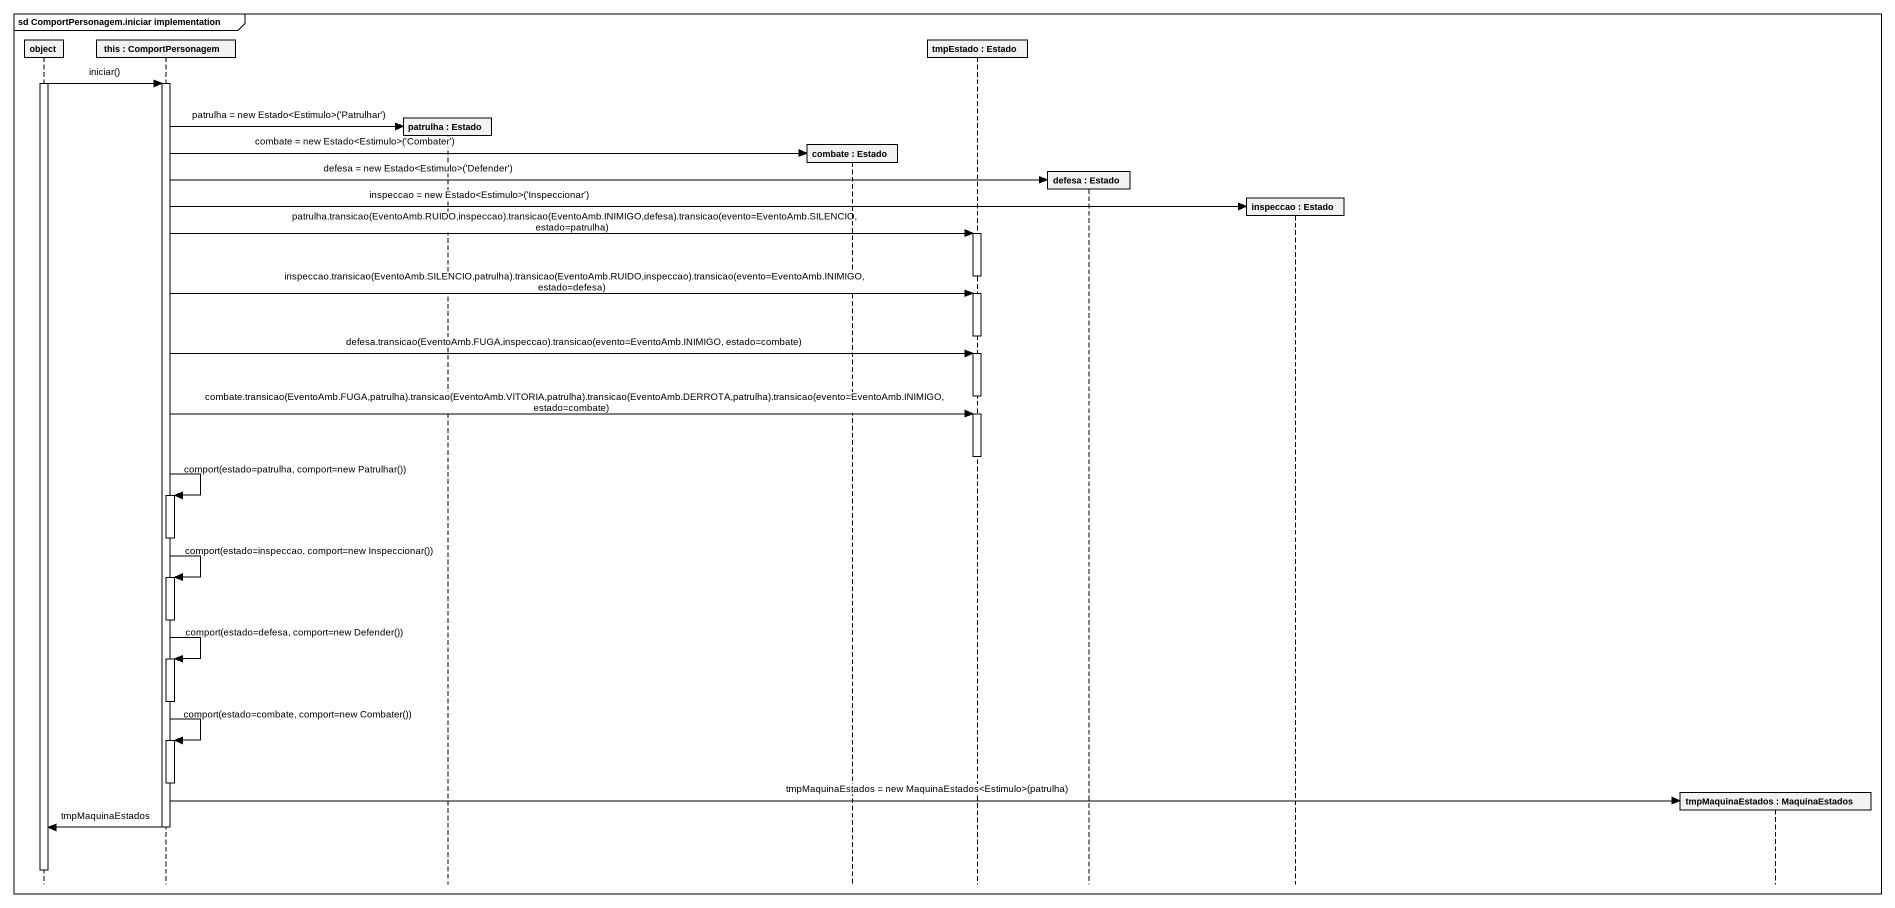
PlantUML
@startuml
mainframe sd ComportPersonagem.iniciar implementation
hide footbox
participant "object" as object_
participant "this : ComportPersonagem" as this
participant "patrulha : Estado" as patrulha
participant "combate : Estado" as combate
participant "tmpEstado : Estado" as tmpEstado
participant "defesa : Estado" as defesa
participant "inspeccao : Estado" as inspeccao
participant "tmpMaquinaEstados : MaquinaEstados" as tmpMaquinaEstados

activate object_
object_ -> this : iniciar()
activate this
this -> patrulha : patrulha = new Estado<Estimulo>('Patrulhar')
this -> combate : combate = new Estado<Estimulo>('Combater')
this -> defesa : defesa = new Estado<Estimulo>('Defender')
this -> inspeccao : inspeccao = new Estado<Estimulo>('Inspeccionar')
this -> tmpEstado : patrulha.transicao(EventoAmb.RUIDO,inspeccao).transicao(EventoAmb.INIMIGO,defesa).transicao(evento=EventoAmb.SILENCIO, estado=patrulha)
activate tmpEstado
deactivate tmpEstado
this -> tmpEstado : inspeccao.transicao(EventoAmb.SILENCIO,patrulha).transicao(EventoAmb.RUIDO,inspeccao).transicao(evento=EventoAmb.INIMIGO, estado=defesa)
activate tmpEstado
deactivate tmpEstado
this -> tmpEstado : defesa.transicao(EventoAmb.FUGA,inspeccao).transicao(evento=EventoAmb.INIMIGO, estado=combate)
activate tmpEstado
deactivate tmpEstado
this -> tmpEstado : combate.transicao(EventoAmb.FUGA,patrulha).transicao(EventoAmb.VITORIA,patrulha).transicao(EventoAmb.DERROTA,patrulha).transicao(evento=EventoAmb.INIMIGO, estado=combate)
activate tmpEstado
deactivate tmpEstado
this -> this : comport(estado=patrulha, comport=new Patrulhar())
activate this
deactivate this
this -> this : comport(estado=inspeccao, comport=new Inspeccionar())
activate this
deactivate this
this -> this : comport(estado=defesa, comport=new Defender())
activate this
deactivate this
this -> this : comport(estado=combate, comport=new Combater())
activate this
deactivate this
this -> tmpMaquinaEstados : tmpMaquinaEstados = new MaquinaEstados<Estimulo>(patrulha)
this -> object_ : tmpMaquinaEstados
deactivate this
deactivate object_
@enduml
